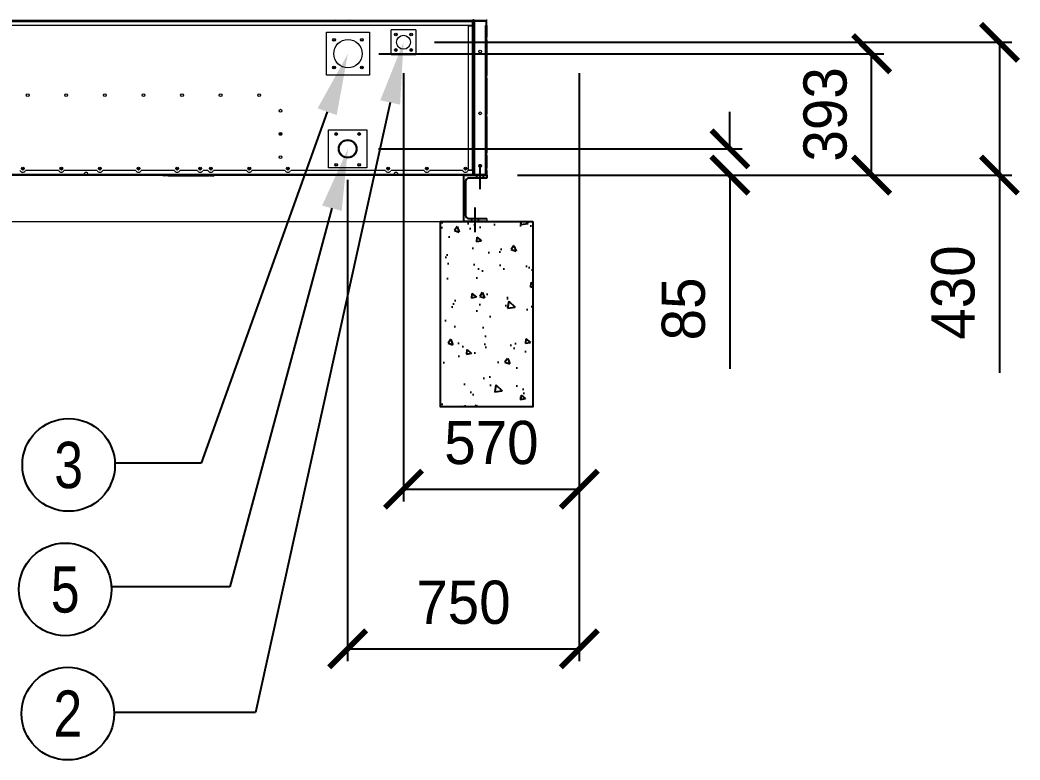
# Model space of a CAD drawing. Header units: millimetres. Extents: x 2557 to 34820, y 2099 to 24914.
# Drawn here: x 25539 to 28779, y 8168 to 10563 of the extents above; entities that cross this region are included whole.
import ezdxf
from ezdxf import colors
from ezdxf.entities.mleader import LeaderData, LeaderLine
from ezdxf.enums import TextEntityAlignment as Align
from ezdxf.math import Vec2, Vec3

# ---------------------------------------------------------------- set-up
doc = ezdxf.new("R2010")
doc.units = ezdxf.units.MM
doc.linetypes.add('CENTERX2', pattern=[4, 2.5, -0.5, 0.5, -0.5])
doc.layers.add('냉각탑_dim', color=1, linetype='Continuous')
doc.layers.add('냉각탑_text', color=3, linetype='Continuous')
doc.styles.add('HY울릉도L', font='')
doc.styles.get("Standard").update_dxf_attribs({"font": 'arial.ttf'})
doc.styles.get('HY울릉도L').set_extended_font_data('HY울릉도L')
doc.dimstyles.new('성지DIM', dxfattribs={"dimtxt": 3.5, "dimasz": 3, "dimexe": 1, "dimexo": 2.5, "dimgap": 2, "dimtad": 1, "dimdec": 0, "dimzin": 3, "dimdsep": 46, "dimtxsty": 'HY울릉도L', "dimblk": 'ARCHTICK', "dimcen": -2, "dimclrd": 256, "dimclre": 256, "dimclrt": 7, "dimadec": 0, "dimazin": 0, "dimtfac": 1, "dimtdec": 0, "dimtofl": 0, "dimtmove": 0, "dimatfit": 3, "dimfxl": 1, "dimtolj": 1, "dimtzin": 0, "dimlwe": -1, "dimarcsym": 0})

# ---------------------------------------------------------------- blocks, each defined once
blk = doc.blocks.new('_ArchTick')
at = {"color": 0, "linetype": 'ByBlock', "const_width": 0.15}
blk.add_lwpolyline([(-0.5, -0.5), (0.5, 0.5)], dxfattribs=at)
blk = doc.blocks.new('*D445')
at = {"layer": 'Defpoints', "color": 0, "transparency": 16777216}
for p in [(26600.7, 10146.4), (27051.1, 10061.4), (27839, 10061.4)]:
    blk.add_point(p, dxfattribs=at)
at = {"layer": '냉각탑_dim', "lineweight": -2, "transparency": 16777216}
for p, q in [((27839, 10146.4), (27839, 10266.4)), ((27839, 10061.4), (27839, 9434.8))]:
    blk.add_line(p, q, dxfattribs=at)
at = {"layer": '냉각탑_dim', "transparency": 16777216}
for p, q in [((26700.7, 10146.4), (27879, 10146.4)), ((27151.1, 10061.4), (27879, 10061.4))]:
    blk.add_line(p, q, dxfattribs=at)
at = {"layer": '냉각탑_dim', "lineweight": -2, "transparency": 16777216, "xscale": 120, "yscale": 120, "zscale": 120}
for p, rotation in [((27839, 10146.4), 270), ((27839, 10061.4), 90)]:
    blk.add_blockref('_ArchTick', p, dxfattribs=dict(at, rotation=rotation))
at = {"layer": '냉각탑_dim', "color": 7, "transparency": 16777216, "insert": (27689, 9628.1), "char_height": 140, "attachment_point": 5, "rotation": 90, "style": 'HY울릉도L'}
blk.add_mtext('\\A1;85', dxfattribs=at)
blk = doc.blocks.new('*D446')
at = {"layer": 'Defpoints', "color": 0, "transparency": 16777216}
for p in [(26601.6, 10454.4), (28298.1, 10454.4), (27051.1, 10061.4)]:
    blk.add_point(p, dxfattribs=at)
at = {"layer": '냉각탑_dim', "transparency": 16777216}
for p, q in [((26701.6, 10454.4), (28338.1, 10454.4)), ((27151.1, 10061.4), (28338.1, 10061.4))]:
    blk.add_line(p, q, dxfattribs=at)
at = {"layer": '냉각탑_dim', "lineweight": -2, "transparency": 16777216}
blk.add_line((28298.1, 10061.4), (28298.1, 10454.4), dxfattribs=at)
at = {"layer": '냉각탑_dim', "lineweight": -2, "transparency": 16777216, "xscale": 120, "yscale": 120, "zscale": 120}
for p, rotation in [((28298.1, 10454.4), 90), ((28298.1, 10061.4), 270)]:
    blk.add_blockref('_ArchTick', p, dxfattribs=dict(at, rotation=rotation))
at = {"layer": '냉각탑_dim', "color": 7, "transparency": 16777216, "insert": (28148.1, 10257.9), "char_height": 140, "attachment_point": 5, "rotation": 90, "style": 'HY울릉도L'}
blk.add_mtext('\\A1;393', dxfattribs=at)
blk = doc.blocks.new('*D447')
at = {"layer": 'Defpoints', "color": 0, "transparency": 16777216}
for p in [(26781.6, 10491.4), (27051.1, 10061.4), (28712.4, 10061.4)]:
    blk.add_point(p, dxfattribs=at)
at = {"layer": '냉각탑_dim', "transparency": 16777216}
for p, q in [((26881.6, 10491.4), (28752.4, 10491.4)), ((27151.1, 10061.4), (28752.4, 10061.4))]:
    blk.add_line(p, q, dxfattribs=at)
at = {"layer": '냉각탑_dim', "lineweight": -2, "transparency": 16777216}
for p, q in [((28712.4, 10491.4), (28712.4, 10061.4)), ((28712.4, 10061.4), (28712.4, 9421.4))]:
    blk.add_line(p, q, dxfattribs=at)
at = {"layer": '냉각탑_dim', "lineweight": -2, "transparency": 16777216, "xscale": 120, "yscale": 120, "zscale": 120}
for p, rotation in [((28712.4, 10491.4), 90), ((28712.4, 10061.4), 270)]:
    blk.add_blockref('_ArchTick', p, dxfattribs=dict(at, rotation=rotation))
at = {"layer": '냉각탑_dim', "color": 7, "transparency": 16777216, "insert": (28562.4, 9681.4), "char_height": 140, "attachment_point": 5, "rotation": 90, "style": 'HY울릉도L'}
blk.add_mtext('\\A1;430', dxfattribs=at)
blk = doc.blocks.new('*D441')
at = {"layer": 'Defpoints', "color": 0, "transparency": 16777216}
for p in [(26781.6, 10491.4), (27351.1, 10491.4), (27351.1, 9044.9)]:
    blk.add_point(p, dxfattribs=at)
at = {"layer": '냉각탑_dim', "transparency": 16777216}
for p, q in [((26781.6, 10391.4), (26781.6, 9004.9)), ((27351.1, 10391.4), (27351.1, 9004.9))]:
    blk.add_line(p, q, dxfattribs=at)
at = {"layer": '냉각탑_dim', "lineweight": -2, "transparency": 16777216}
blk.add_line((26781.6, 9044.9), (27351.1, 9044.9), dxfattribs=at)
at = {"layer": '냉각탑_dim', "lineweight": -2, "transparency": 16777216, "xscale": 120, "yscale": 120, "zscale": 120, "rotation": 180}
blk.add_blockref('_ArchTick', (26781.6, 9044.9), dxfattribs=at)
at = {"layer": '냉각탑_dim', "lineweight": -2, "transparency": 16777216, "xscale": 120, "yscale": 120, "zscale": 120}
blk.add_blockref('_ArchTick', (27351.1, 9044.9), dxfattribs=at)
at = {"layer": '냉각탑_dim', "color": 7, "transparency": 16777216, "insert": (27066.4, 9194.9), "char_height": 140, "attachment_point": 5, "style": 'HY울릉도L'}
blk.add_mtext('\\A1;570', dxfattribs=at)
blk = doc.blocks.new('*D442')
at = {"layer": 'Defpoints', "color": 0, "transparency": 16777216}
for p in [(26600.7, 10146.4), (27351.1, 10146.4), (27351.1, 8527.8)]:
    blk.add_point(p, dxfattribs=at)
at = {"layer": '냉각탑_dim', "transparency": 16777216}
for p, q in [((26600.7, 10046.4), (26600.7, 8487.8)), ((27351.1, 10046.4), (27351.1, 8487.8))]:
    blk.add_line(p, q, dxfattribs=at)
at = {"layer": '냉각탑_dim', "lineweight": -2, "transparency": 16777216}
blk.add_line((26600.7, 8527.8), (27351.1, 8527.8), dxfattribs=at)
at = {"layer": '냉각탑_dim', "lineweight": -2, "transparency": 16777216, "xscale": 120, "yscale": 120, "zscale": 120, "rotation": 180}
blk.add_blockref('_ArchTick', (26600.7, 8527.8), dxfattribs=at)
at = {"layer": '냉각탑_dim', "lineweight": -2, "transparency": 16777216, "xscale": 120, "yscale": 120, "zscale": 120}
blk.add_blockref('_ArchTick', (27351.1, 8527.8), dxfattribs=at)
at = {"layer": '냉각탑_dim', "color": 7, "transparency": 16777216, "insert": (26975.9, 8677.8), "char_height": 140, "attachment_point": 5, "style": 'HY울릉도L'}
blk.add_mtext('\\A1;750', dxfattribs=at)
blk = doc.blocks.new('2')
at = {"color": 7, "lineweight": 20}
for p, q in [((27005.4, 10561.4), (23496.8, 10561.4)), ((27005.4, 10558), (23496.8, 10558)), ((24319.6, 10546.4), (26268.6, 10546.4)), ((23528.7, 10061.4), (26973.5, 10061.4))]:
    blk.add_line(p, q, dxfattribs=at)
at = {"color": 7, "lineweight": 20, "ltscale": 0.000832431}
for p, q in [((25552.6, 10561.4), (25552.6, 10563.4)), ((25555.4, 10561.4), (25555.4, 10563.4)), ((26110.4, 10561.4), (26110.4, 10563.4)), ((26113.2, 10561.4), (26113.2, 10563.4)), ((26721.6, 10561.4), (26721.6, 10563.4)), ((26724.4, 10561.4), (26724.4, 10563.4))]:
    blk.add_line(p, q, dxfattribs=at)
at = {"color": 7, "lineweight": 20, "ltscale": 0.000833333}
for p, q in [((25822.6, 10561.4), (25822.6, 10563.4)), ((25826, 10561.4), (25826, 10563.4)), ((25844.2, 10561.4), (25844.2, 10563.4)), ((25847.6, 10561.4), (25847.6, 10563.4)), ((26977.1, 10563.4), (26977.1, 10561.4)), ((27003.7, 10561.4), (27003.7, 10563.4)), ((27003.7, 10544.4), (27003.7, 10546.4)), ((27005.1, 10546.4), (27005.1, 10544.4)), ((27005.1, 10544.4), (27007.1, 10544.4)), ((27049.1, 10546.4), (27051.1, 10546.4)), ((27049.1, 10545.6), (27051.1, 10545.6)), ((27051.1, 10545.6), (27049.1, 10545.6)), ((27009.1, 10211.4), (27007.1, 10211.4)), ((27009.1, 10206.4), (27007.1, 10206.4)), ((27003.7, 10076.4), (27003.7, 10078.4)), ((25746.4, 10063.4), (25746.4, 10061.4)), ((25759.9, 10063.4), (25759.9, 10061.4)), ((26015.6, 10059.4), (26015.6, 10061.4)), ((26155.6, 10059.4), (26155.6, 10061.4)), ((26750.4, 10063.4), (26750.4, 10061.4)), ((26763.9, 10063.4), (26763.9, 10061.4))]:
    blk.add_line(p, q, dxfattribs=at)
at = {"color": 7, "lineweight": 20, "ltscale": 0.000833334}
for p, q in [((26150.4, 10563.4), (26150.4, 10561.4)), ((26684.4, 10563.4), (26684.4, 10561.4)), ((27005.1, 10078.4), (27005.1, 10076.4))]:
    blk.add_line(p, q, dxfattribs=at)
at = {"color": 7, "lineweight": 20, "ltscale": 0.001149}
for p, q in [((26540.3, 10563.4), (26542.2, 10561.4)), ((26540.8, 10563.4), (26542.7, 10561.4)), ((26548, 10563.4), (26549.9, 10561.4)), ((26563.4, 10561.4), (26561.5, 10563.4)), ((26589.1, 10563.4), (26591, 10561.4)), ((26604.5, 10561.4), (26602.6, 10563.4)), ((26611.6, 10561.4), (26609.7, 10563.4))]:
    blk.add_line(p, q, dxfattribs=at)
at = {"color": 7, "lineweight": 20, "ltscale": 0.00083243}
for p, q in [((26728.8, 10561.4), (26728.8, 10563.4)), ((26734, 10561.4), (26734, 10563.4)), ((26798.6, 10561.4), (26798.6, 10563.4)), ((26803.8, 10561.4), (26803.8, 10563.4)), ((26804, 10561.4), (26804, 10563.4))]:
    blk.add_line(p, q, dxfattribs=at)
at = {"color": 7, "lineweight": 20, "ltscale": 0.000882011}
blk.add_line((27005.1, 10563.5), (27005.1, 10561.4), dxfattribs=at)
at = {"color": 7, "lineweight": 20, "ltscale": 0.001417}
for p, q in [((27005.4, 10561.4), (27005.4, 10558)), ((27003.7, 10544.4), (27007.1, 10544.4)), ((27003.7, 10078.4), (27007.1, 10078.4)), ((27005.4, 10061.4), (27005.4, 10064.8)), ((27047.7, 10063.1), (27051.1, 10063.1))]:
    blk.add_line(p, q, dxfattribs=at)
at = {"color": 7, "lineweight": 20, "ltscale": 0.003208}
blk.add_line((27007.1, 10566.2), (27007.1, 10558.5), dxfattribs=at)
at = {"color": 7, "lineweight": 20, "ltscale": 0.00337}
blk.add_line((27009.1, 10558.1), (27009.1, 10566.2), dxfattribs=at)
at = {"color": 7, "lineweight": 20, "ltscale": 0.000833944}
blk.add_line((27012.5, 10561.4), (27012.5, 10563.4), dxfattribs=at)
at = {"color": 7, "lineweight": 20, "ltscale": 0.014667}
for p, q in [((27047.7, 10561.4), (27012.5, 10561.4)), ((27047.7, 10063.1), (27012.5, 10063.1))]:
    blk.add_line(p, q, dxfattribs=at)
at = {"color": 7, "lineweight": 20, "ltscale": 0.000708334}
blk.add_line((27012.5, 10559.7), (27012.5, 10561.4), dxfattribs=at)
at = {"color": 7, "lineweight": 20, "ltscale": 0.000833304}
blk.add_line((27047.7, 10561.4), (27047.7, 10563.4), dxfattribs=at)
at = {"color": 7, "lineweight": 20, "ltscale": 0.002832}
blk.add_line((27051.1, 10558), (27051.1, 10564.8), dxfattribs=at)
at = {"color": 7, "lineweight": 20, "ltscale": 0.307}
blk.add_line((26268.6, 10546.4), (27005.4, 10546.4), dxfattribs=at)
at = {"color": 7, "lineweight": 20, "ltscale": 0.044444}
for p, q in [((26821.6, 10531.4), (26741.6, 10531.4)), ((26741.6, 10451.4), (26741.6, 10531.4)), ((26821.6, 10531.4), (26821.6, 10451.4)), ((26741.6, 10451.4), (26821.6, 10451.4))]:
    blk.add_line(p, q, dxfattribs=at)
at = {"color": 7, "lineweight": 20, "ltscale": 0.004833}
for p, q in [((26992.1, 10544.4), (27003.7, 10544.4)), ((27005.4, 10546.4), (27005.4, 10558)), ((27049.1, 10546.4), (27049.1, 10558)), ((27051.1, 10546.4), (27051.1, 10558)), ((26992.1, 10078.4), (27003.7, 10078.4)), ((27005.4, 10076.4), (27005.4, 10064.8)), ((26015.6, 10059.4), (26004, 10059.4)), ((26155.6, 10059.4), (26167.2, 10059.4))]:
    blk.add_line(p, q, dxfattribs=at)
at = {"color": 7, "lineweight": 20, "ltscale": 0.194167}
for p, q in [((26992.1, 10078.4), (26992.1, 10544.4)), ((27003.7, 10544.4), (27003.7, 10078.4)), ((27007.1, 10544.4), (27007.1, 10078.4))]:
    blk.add_line(p, q, dxfattribs=at)
at = {"color": 7, "lineweight": 20, "ltscale": 0.000708333}
for p, q in [((27005.4, 10559.4), (27007.1, 10559.4)), ((27005.4, 10558.5), (27007.1, 10558.5)), ((27005.4, 10064.3), (27007.1, 10064.3)), ((27005.4, 10063.4), (27007.1, 10063.4)), ((27012.5, 10063.1), (27012.5, 10061.4)), ((27049.1, 10063.1), (27049.1, 10061.4))]:
    blk.add_line(p, q, dxfattribs=at)
at = {"color": 7, "lineweight": 20, "ltscale": 0.000375}
for p, q in [((27007.1, 10558.5), (27007.1, 10559.4)), ((27007.1, 10558.5), (27007.1, 10559.4)), ((27007.1, 10064.3), (27007.1, 10063.4)), ((27007.1, 10064.3), (27007.1, 10063.4)), ((27007.1, 10064.3), (27007.1, 10063.4)), ((27007.1, 10064.3), (27007.1, 10063.4)), ((27007.1, 10064.3), (27007.1, 10063.4)), ((27007.1, 10064.3), (27007.1, 10063.4))]:
    blk.add_line(p, q, dxfattribs=at)
at = {"color": 7, "lineweight": 20, "ltscale": 0.005875}
for p, q in [((27007.1, 10544.4), (27007.1, 10558.5)), ((27049.1, 10559.7), (27049.1, 10545.6)), ((27007.1, 10064.3), (27007.1, 10078.4))]:
    blk.add_line(p, q, dxfattribs=at)
at = {"color": 7, "lineweight": 20, "ltscale": 0.2055}
blk.add_line((27009.1, 10064.8), (27009.1, 10558), dxfattribs=at)
at = {"color": 7, "lineweight": 20, "ltscale": 0.001131}
for p, q in [((27009.8, 10559.7), (27012.5, 10559.7)), ((27009.8, 10063.1), (27012.5, 10063.1))]:
    blk.add_line(p, q, dxfattribs=at)
at = {"color": 7, "lineweight": 20, "ltscale": 0.000414935}
for p, q in [((27010.8, 10559.7), (27010.1, 10560.4)), ((27008.1, 10214.4), (27008.8, 10215.1)), ((27010.8, 10063.1), (27010.1, 10062.4))]:
    blk.add_line(p, q, dxfattribs=at)
at = {"color": 7, "lineweight": 20, "ltscale": 0.01525}
for p, q in [((27012.5, 10559.7), (27049.1, 10559.7)), ((27049.1, 10061.4), (27012.5, 10061.4))]:
    blk.add_line(p, q, dxfattribs=at)
at = {"color": 7, "lineweight": 20, "ltscale": 0.206917}
blk.add_line((27012.5, 10063.1), (27012.5, 10559.7), dxfattribs=at)
at = {"color": 7, "lineweight": 20, "ltscale": 0.201042}
for p, q in [((27047.7, 10063.1), (27047.7, 10545.6)), ((27051.1, 10063.1), (27051.1, 10545.6))]:
    blk.add_line(p, q, dxfattribs=at)
at = {"color": 7, "lineweight": 20, "ltscale": 0.000583333}
blk.add_line((27049.1, 10545.6), (27047.7, 10545.6), dxfattribs=at)
at = {"color": 7, "lineweight": 20, "ltscale": 0.000332419}
blk.add_line((27049.1, 10546.4), (27049.1, 10545.6), dxfattribs=at)
at = {"color": 7, "lineweight": 20, "ltscale": 0.00033333}
blk.add_line((27051.1, 10545.6), (27051.1, 10546.4), dxfattribs=at)
at = {"color": 7, "lineweight": 20, "ltscale": 0.011892}
blk.add_line((27051.1, 10545.6), (27051.1, 10517.1), dxfattribs=at)
at = {"color": 7, "lineweight": 20, "ltscale": 0.058333}
for p, q in [((26531.6, 10384.4), (26531.6, 10524.4)), ((26531.6, 10524.4), (26671.6, 10524.4)), ((26671.6, 10524.4), (26671.6, 10384.4)), ((26671.6, 10384.4), (26531.6, 10384.4))]:
    blk.add_line(p, q, dxfattribs=at)
at = {"color": 7, "lineweight": 20, "ltscale": 0.003608}
for p, q in [((27051.1, 10517.1), (27051.1, 10508.4)), ((27051.1, 10499.8), (27051.1, 10508.4)), ((27051.1, 10392.1), (27051.1, 10383.4)), ((27051.1, 10374.8), (27051.1, 10383.4)), ((27051.1, 10267.1), (27051.1, 10258.4)), ((27051.1, 10249.8), (27051.1, 10258.4)), ((27051.1, 10142.1), (27051.1, 10133.4)), ((27051.1, 10124.8), (27051.1, 10133.4)), ((27051.1, 10092.1), (27051.1, 10083.4)), ((27051.1, 10074.8), (27051.1, 10083.4))]:
    blk.add_line(p, q, dxfattribs=at)
at = {"color": 7, "lineweight": 20, "ltscale": 0.044866}
for p, q in [((27051.1, 10499.8), (27051.1, 10392.1)), ((27051.1, 10374.8), (27051.1, 10267.1)), ((27051.1, 10249.8), (27051.1, 10142.1))]:
    blk.add_line(p, q, dxfattribs=at)
at = {"color": 7, "lineweight": 20, "ltscale": 0.051667}
blk.add_line((26538.7, 10208.4), (26662.7, 10208.4), dxfattribs=at)
at = {"color": 7, "lineweight": 20, "ltscale": 0.05}
for p, q in [((26538.7, 10084.4), (26538.7, 10208.4)), ((26662.7, 10208.4), (26662.7, 10084.4))]:
    blk.add_line(p, q, dxfattribs=at)
at = {"color": 7, "lineweight": 20, "ltscale": 2.97138e-06}
for p, q in [((27007.1, 10223), (27007.1, 10223)), ((27007.1, 10218), (27007.1, 10218)), ((27007.1, 10213), (27007.1, 10213)), ((27007.1, 10208), (27007.1, 10208))]:
    blk.add_line(p, q, dxfattribs=at)
at = {"color": 7, "lineweight": 20, "ltscale": 0.000833171}
for p, q in [((27007.1, 10208.2), (27009.1, 10208.2)), ((27007.1, 10206.4), (27009.1, 10206.4))]:
    blk.add_line(p, q, dxfattribs=at)
at = {"color": 7, "lineweight": 20, "ltscale": 0.000547189}
blk.add_line((27007.8, 10215.1), (27009.1, 10215.1), dxfattribs=at)
at = {"color": 7, "lineweight": 20, "ltscale": 0.003726}
blk.add_line((26378.6, 10195.3), (26387.5, 10195.3), dxfattribs=at)
at = {"color": 7, "lineweight": 20, "ltscale": 0.002875}
blk.add_line((26379.6, 10191.9), (26386.5, 10191.9), dxfattribs=at)
at = {"color": 7, "lineweight": 20, "ltscale": 0.000834318}
for p, q in [((27051.1, 10191.4), (27051.1, 10191.4)), ((27051.1, 10081.4), (27051.1, 10081.4))]:
    blk.add_line(p, q, dxfattribs=at)
at = {"color": 7, "lineweight": 20, "ltscale": 0.000834992}
blk.add_line((27051.1, 10188.2), (27051.1, 10188.2), dxfattribs=at)
at = {"color": 7, "lineweight": 20, "ltscale": 0.013616}
blk.add_line((27051.1, 10124.8), (27051.1, 10092.1), dxfattribs=at)
at = {"color": 7, "lineweight": 20, "ltscale": 0.044641}
for p, q in [((25664.2, 10076.4), (25557.1, 10076.4)), ((25789.2, 10076.4), (25682.1, 10076.4)), ((25914.2, 10076.4), (25807.1, 10076.4)), ((26039.2, 10076.4), (25932.1, 10076.4)), ((26273.2, 10076.4), (26166.1, 10076.4)), ((26398.2, 10076.4), (26291.1, 10076.4)), ((26723.2, 10076.4), (26416.1, 10076.4)), ((26848.2, 10076.4), (26741.1, 10076.4)), ((26973.2, 10076.4), (26866.1, 10076.4))]:
    blk.add_line(p, q, dxfattribs=at)
at = {"color": 7, "lineweight": 20, "ltscale": 0.023808}
blk.add_line((26114.2, 10076.4), (26057.1, 10076.4), dxfattribs=at)
at = {"color": 7, "lineweight": 20, "ltscale": 0.006725}
blk.add_line((26148.2, 10076.4), (26132.1, 10076.4), dxfattribs=at)
at = {"color": 7, "lineweight": 20, "ltscale": 0.00439}
blk.add_line((26662.7, 10084.4), (26538.7, 10084.4), dxfattribs=at)
at = {"color": 7, "lineweight": 20, "ltscale": 0.005987}
blk.add_line((27005.4, 10076.4), (26991.1, 10076.4), dxfattribs=at)
at = {"color": 7, "lineweight": 20, "ltscale": 0.000128159}
blk.add_line((27006.8, 10078.4), (27007.1, 10078.4), dxfattribs=at)
at = {"color": 1, "linetype": 'CENTERX2', "ltscale": 50}
for p, q in [((27030.1, 10016.4), (27030.1, 10096.4)), ((27013.6, 9876.4), (27013.6, 9956.4))]:
    blk.add_line(p, q, dxfattribs=at)
at = {"color": 7, "lineweight": 20, "ltscale": 0.001168}
blk.add_line((27051.1, 10076.4), (27051.1, 10073.6), dxfattribs=at)
at = {"color": 7, "lineweight": 20, "ltscale": 0.17433}
blk.add_line((25328, 10061.4), (25746.4, 10061.4), dxfattribs=at)
at = {"color": 7, "lineweight": 20, "ltscale": 0.171731}
blk.add_line((25334.1, 10064.8), (25746.3, 10064.8), dxfattribs=at)
at = {"color": 7, "lineweight": 20, "ltscale": 0.005698}
for p, q in [((25746.3, 10064.8), (25760, 10064.8)), ((26750.3, 10064.8), (26764, 10064.8))]:
    blk.add_line(p, q, dxfattribs=at)
at = {"color": 7, "lineweight": 20, "ltscale": 0.005614}
for p, q in [((25746.4, 10063.4), (25759.9, 10063.4)), ((25746.4, 10061.4), (25759.9, 10061.4)), ((26750.4, 10063.4), (26763.9, 10063.4)), ((26750.4, 10061.4), (26763.9, 10061.4))]:
    blk.add_line(p, q, dxfattribs=at)
at = {"color": 7, "lineweight": 20, "ltscale": 0.412719}
blk.add_line((25759.9, 10061.4), (26750.4, 10061.4), dxfattribs=at)
at = {"color": 7, "lineweight": 20, "ltscale": 0.412635}
blk.add_line((25760, 10064.8), (26750.3, 10064.8), dxfattribs=at)
at = {"color": 7, "lineweight": 20, "ltscale": 0.000833651}
for p, q in [((26017.6, 10059.4), (26017.6, 10061.4)), ((26153.6, 10059.4), (26153.6, 10061.4))]:
    blk.add_line(p, q, dxfattribs=at)
at = {"color": 7, "lineweight": 20, "ltscale": 0.056667}
blk.add_line((26017.6, 10059.4), (26153.6, 10059.4), dxfattribs=at)
at = {"color": 7, "lineweight": 20, "ltscale": 0.100651}
blk.add_line((26763.9, 10061.4), (27005.4, 10061.4), dxfattribs=at)
at = {"color": 7, "lineweight": 20, "ltscale": 0.100609}
blk.add_line((26764, 10064.8), (27005.4, 10064.8), dxfattribs=at)
at = {"color": 7, "lineweight": 20, "ltscale": 0.004083}
blk.add_line((26973.5, 10061.4), (26983.3, 10061.4), dxfattribs=at)
at = {"color": 7, "lineweight": 25, "ltscale": 0.125}
for p, q in [((26976.1, 10061.4), (27051.1, 10061.4)), ((27051.1, 9911.4), (26976.1, 9911.4))]:
    blk.add_line(p, q, dxfattribs=at)
at = {"ltscale": 25}
blk.add_line((26976.1, 10061.4), (26976.1, 9911.4), dxfattribs=at)
at = {"color": 7, "lineweight": 20, "ltscale": 0.026917}
blk.add_line((27047.9, 10061.4), (26983.3, 10061.4), dxfattribs=at)
at = {"color": 7, "lineweight": 25, "ltscale": 0.05125}
for p, q in [((27051.1, 10051.4), (26992.6, 10051.4)), ((26992.6, 9921.4), (27051.1, 9921.4))]:
    blk.add_line(p, q, dxfattribs=at)
at = {"color": 7, "lineweight": 20, "ltscale": 0.002958}
blk.add_line((27012.5, 10061.4), (27005.4, 10061.4), dxfattribs=at)
at = {"color": 7, "lineweight": 20, "ltscale": 0.000832339}
blk.add_line((27007.1, 10066.4), (27009.1, 10066.4), dxfattribs=at)
at = {"color": 7, "lineweight": 20, "ltscale": 0.000837582}
blk.add_line((27007.1, 10064.6), (27009.1, 10064.6), dxfattribs=at)
at = {"color": 7, "lineweight": 20, "ltscale": 0.000374986}
blk.add_line((27007.1, 10063.4), (27007.1, 10064.3), dxfattribs=at)
for p, q in [((27019.1, 10051.4), (27019.1, 10061.4)), ((27041.1, 10051.4), (27041.1, 10061.4)), ((27002.6, 9911.4), (27002.6, 9921.4)), ((27024.6, 9911.4), (27024.6, 9921.4))]:
    blk.add_line(p, q)
at = {"lineweight": 20}
for p in [(27049.1, 10061.4), (27051.1, 10063.1)]:
    blk.add_line(p, (27051.1, 10061.4), dxfattribs=at)
at = {"color": 7, "lineweight": 20, "ltscale": 0.00485}
blk.add_line((27051.1, 10074.8), (27051.1, 10063.1), dxfattribs=at)
at = {"color": 7, "lineweight": 20, "ltscale": 0.003775}
blk.add_line((27051.1, 10064.8), (27051.1, 10073.9), dxfattribs=at)
at = {"color": 7, "lineweight": 25, "ltscale": 0.008333}
blk.add_line((27051.1, 10061.4), (27051.1, 10051.4), dxfattribs=at)
at = {"color": 7, "lineweight": 25, "ltscale": 0.091667}
blk.add_line((26982.6, 10041.4), (26982.6, 9931.4), dxfattribs=at)
at = {"color": 7, "lineweight": 15, "ltscale": 0.0625}
blk.add_line((27051.1, 9921.4), (27051.1, 9911.4), dxfattribs=at)
at = {"lineweight": 5}
blk.add_line((23526.1, 9911.4), (26976.1, 9911.4), dxfattribs=at)
for centre in [(26556.6, 10499.4), (26646.6, 10499.4), (26556.6, 10409.4), (26646.6, 10409.4)]:
    blk.add_circle(centre, 4.5, dxfattribs=at)
at = {"color": 7, "lineweight": 20}
for centre, radius in [((26556.6, 10499.4), 3), ((26601.6, 10454.4), 46), ((26646.6, 10499.4), 3), ((26756.6, 10516.4), 4.5), ((26756.6, 10516.4), 3), ((26781.6, 10491.4), 22.5), ((26806.6, 10516.4), 4.5), ((26806.6, 10516.4), 3), ((26756.6, 10466.4), 4.5), ((26756.6, 10466.4), 3), ((26806.6, 10466.4), 4.5), ((26806.6, 10466.4), 3), ((27030.1, 10461.4), 4.5), ((26556.6, 10409.4), 3), ((26646.6, 10409.4), 3), ((25564.1, 10320.3), 4.5), ((25689.1, 10320.3), 4.5), ((25814.1, 10320.3), 4.5), ((25939.1, 10320.3), 4.5), ((26064.1, 10320.3), 4.5), ((26189.1, 10320.3), 4.5), ((26314.1, 10320.3), 4.5), ((26383.1, 10269.8), 4.5), ((27030.1, 10261.4), 4.5), ((26383.1, 10194.8), 4.5), ((26563.2, 10194.4), 4.5), ((26563.2, 10194.4), 3), ((26600.7, 10146.4), 30.2), ((26600.7, 10146.4), 27.3), ((26638.2, 10194.4), 4.5), ((26638.2, 10194.4), 3), ((26383.1, 10119.8), 4.5), ((25548.1, 10082.4), 4.5), ((25548.1, 10082.4), 3), ((25673.1, 10082.4), 4.5), ((25673.1, 10082.4), 3), ((25798.1, 10082.4), 4.5), ((25798.1, 10082.4), 3), ((25923.1, 10082.4), 4.5), ((25923.1, 10082.4), 3), ((26048.1, 10082.4), 4.5), ((26048.1, 10082.4), 3), ((26123.1, 10082.4), 4.5), ((26123.1, 10082.4), 3), ((26157.1, 10082.4), 4.5), ((26157.1, 10082.4), 3), ((26282.1, 10082.4), 4.5), ((26282.1, 10082.4), 3), ((26407.1, 10082.4), 4.5), ((26407.1, 10082.4), 3), ((26563.2, 10094.4), 4.5), ((26563.2, 10094.4), 3), ((26638.2, 10094.4), 4.5), ((26638.2, 10094.4), 3), ((26732.1, 10082.4), 4.5), ((26732.1, 10082.4), 3), ((26857.1, 10082.4), 4.5), ((26857.1, 10082.4), 3), ((26982.1, 10082.4), 4.5), ((26982.1, 10082.4), 3), ((27030.1, 10091.4), 4.5)]:
    blk.add_circle(centre, radius, dxfattribs=at)
for centre, radius, start, end in [((27012.5, 10558), 3.4, 90, 180), ((27047.7, 10558), 3.4, 0, 90), ((27003.7, 10558), 3.4, 0, 0.7721), ((27001.9, 10326.2), 5.2, 0, 0.6924), ((27010.5, 10216.8), 3.4, 180, 245.6843), ((27047.9, 10206.2), 5.2, 52.0246, 52.0532), ((25548.1, 10080.9), 10, 206.7437, 333.2563), ((25673.1, 10080.9), 10, 206.7437, 333.2563), ((25798.1, 10080.9), 10, 206.7437, 333.2563), ((25923.1, 10080.9), 10, 206.7437, 333.2563), ((26048.1, 10080.9), 10, 206.7437, 333.2563), ((26123.1, 10080.9), 10, 206.7437, 333.2563), ((26157.1, 10080.9), 10, 206.7437, 333.2563), ((26282.1, 10080.9), 10, 206.7437, 333.2563), ((26407.1, 10080.9), 10, 206.7437, 333.2563), ((26732.1, 10080.9), 10, 206.7437, 333.2563), ((26857.1, 10080.9), 10, 206.7437, 333.2563), ((26982.1, 10080.9), 10, 206.7437, 333.2563), ((27003.7, 10100), 3.4, 0, 0.2366), ((25762.7, 10062.5), 16.6, 171.9124, 179.4428), ((25753.1, 10063.3), 7, 12.3734, 167.6266), ((25743.5, 10062.5), 16.6, 0.5572, 8.0877), ((26004, 10062.8), 3.4, 204.3017, 270), ((26004, 10062.8), 1.4, 268.112, 270), ((26167.2, 10062.8), 3.4, 270, 335.6983), ((26167.2, 10062.8), 1.4, 270, 271.888), ((26766.7, 10062.5), 16.6, 171.9124, 179.4428), ((26757.1, 10063.3), 7, 12.3734, 167.6266), ((26747.5, 10062.5), 16.6, 0.5572, 8.0877), ((27003.7, 10064.8), 3.4, 299.9991, 335.6839), ((27012.5, 10064.8), 3.4, 180, 270), ((27047.7, 10064.8), 3.4, 294.3156, 330), ((27047.9, 10066.6), 5.2, 283.3156, 307.9754)]:
    blk.add_arc(centre, radius, start, end, dxfattribs=at)
at = {"color": 7, "lineweight": 25}
for centre, start, end in [((26992.6, 10041.4), 90, 180), ((26992.6, 9931.4), 180, 270)]:
    blk.add_arc(centre, 10, start, end, dxfattribs=at)
at = {"color": 7, "lineweight": 20}
for centre, major_axis, ratio, start_param, end_param in [((27003.7, 10373.3), (3.4, 0), 0.087156, 0, 0.009032), ((27003.7, 10223), (3.4, 0), 0.999969, 0, 0.017333), ((27003.7, 10218), (3.4, 0), 0.999969, 0, 0.015352), ((27003.7, 10218), (3.4, 0), 0.999969, 0, 0.015332), ((27003.7, 10213), (3.4, 0), 0.999969, 0, 0.013059), ((27003.7, 10213), (3.4, 0), 0.999969, 6.283185, 6.29622), ((27003.7, 10208), (3.4, 0), 0.999969, 6.283185, 6.293406), ((27003.7, 10182.8), (-3.4, 0), 0.999969, 3.125622, 3.141593), ((27003.7, 10177.8), (-3.4, 0), 0.999969, 3.125622, 3.141593), ((27003.7, 10172.8), (-3.4, 0), 0.999969, 3.131366, 3.141593)]:
    blk.add_ellipse(centre, major_axis=major_axis, ratio=ratio, start_param=start_param, end_param=end_param, dxfattribs=at)
for points in [[(27009.8, 10559.7), (27009.5, 10559.4), (27009.3, 10559.1), (27009.2, 10558.7), (27009.1, 10558.4), (27009.1, 10558)], [(27007.8, 10215.1), (27007.5, 10215.5), (27007.3, 10215.8), (27007.2, 10216.1), (27007.1, 10216.5), (27007.1, 10216.8)], [(25746.4, 10063.4), (25746.3, 10063.4), (25746.3, 10063.4), (25746.2, 10063.5), (25746.2, 10063.6), (25746.2, 10063.6)], [(25760.1, 10063.6), (25760.1, 10063.6), (25760, 10063.5), (25760, 10063.4), (25759.9, 10063.4), (25759.9, 10063.4)], [(26750.4, 10063.4), (26750.3, 10063.4), (26750.3, 10063.4), (26750.2, 10063.5), (26750.2, 10063.6), (26750.2, 10063.6)], [(26764.1, 10063.6), (26764.1, 10063.6), (26764, 10063.5), (26764, 10063.4), (26763.9, 10063.4), (26763.9, 10063.4)], [(27009.8, 10063.1), (27009.5, 10063.5), (27009.3, 10063.8), (27009.2, 10064.1), (27009.1, 10064.5), (27009.1, 10064.8)]]:
    blk.add_open_spline(points, degree=5, dxfattribs=at)
for points, knots in [([(25746.4, 10061.4), (25746.3, 10061.4), (25746.3, 10061.5), (25746.2, 10061.6), (25746.2, 10061.8), (25746.1, 10062.2), (25746.1, 10062.3), (25746.1, 10062.5), (25746.1, 10062.7)], [0, 0, 0, 0, 0, 0, 3.009, 3.009, 3.009, 4.870321, 4.870321, 4.870321, 4.870321, 4.870321, 4.870321]), ([(25760.1, 10062.7), (25760.1, 10062.3), (25760.1, 10062), (25760.1, 10061.7), (25760, 10061.5), (25759.9, 10061.4), (25759.9, 10061.4), (25759.9, 10061.4), (25759.9, 10061.4)], [0, 0, 0, 0, 0, 0, 3.956241, 3.956241, 3.956241, 4.866694, 4.866694, 4.866694, 4.866694, 4.866694, 4.866694]), ([(26750.4, 10061.4), (26750.3, 10061.4), (26750.3, 10061.5), (26750.2, 10061.6), (26750.2, 10061.8), (26750.1, 10062.2), (26750.1, 10062.3), (26750.1, 10062.5), (26750.1, 10062.7)], [0, 0, 0, 0, 0, 0, 3.009, 3.009, 3.009, 4.870321, 4.870321, 4.870321, 4.870321, 4.870321, 4.870321]), ([(26764.1, 10062.7), (26764.1, 10062.3), (26764.1, 10062), (26764.1, 10061.7), (26764, 10061.5), (26763.9, 10061.4), (26763.9, 10061.4), (26763.9, 10061.4), (26763.9, 10061.4)], [0, 0, 0, 0, 0, 0, 3.956241, 3.956241, 3.956241, 4.866694, 4.866694, 4.866694, 4.866694, 4.866694, 4.866694])]:
    blk.add_open_spline(points, degree=5, knots=knots, dxfattribs=at)

msp = doc.modelspace()

# ---------------------------------------------------------------- hatches: boundary and pattern name
h = msp.add_hatch()
h.set_pattern_fill('AR-CONC', color=4, angle=-90)
h.set_pattern_definition([(320, (-175082.38, 344691.42), (-15.939086, -182.18467), [19.05, -209.55]), (265, (-175082.38, 344691.42), (191.056845, 35.24342), [15.24, -167.64058]), (10.451445, (-175083.7, 344676.23), (175.11775, -146.94125), [16.19001, -178.090245]), (316.1842, (-175031.58, 344691.42), (-42.04233, -271.07904), [28.575, -314.325]), (6.63556, (-175035.08, 344668.83), (247.42612, -237.40413), [24.28502, -267.1356]), (261.18415, (-175031.58, 344691.42), (247.42612, -237.40413), [22.85997, -251.45973]), (291, (-175044.28, 344666.02), (-102.2652, -151.61439), [19.05, -209.55]), (236, (-175044.28, 344666.02), (184.18797, -61.80203), [15.24, -167.64]), (341.451445, (-175052.8, 344653.38), (81.92277, -213.41642), [16.19001, -178.08994]), (307.5, (-175082.38, 344691.416), (84.555039, -3.088603), [0, -165.608, 0, -170.18, 0, -168.275]), (277.5, (-175082.38, 344691.42), (100.180575, -66.819663), [0, -97.028, 0, -161.798, 0, -64.135]), (237.5, (-175082.38, 344748.06), (-5.728744, -135.590595), [0, -63.5, 0, -198.12, 0, -262.89]), (227.5, (-175082.38, 344773.46), (25.42649, -148.12918), [0, -82.55, 0, -131.572, 0, -186.69])])
h.paths.add_polyline_path([(26901.1, 9911.5), (26901.1, 9311.5), (27201.1, 9311.3), (27201.1, 9911.3)])

# ---------------------------------------------------------------- linework, layer by layer
at = {"ltscale": 500, "elevation": 0}
msp.add_lwpolyline([(27201.1, 9911.4), (27201.1, 9311.4), (26901.1, 9311.4), (26901.1, 9911.4)], close=True, dxfattribs=at)
at = {"layer": '냉각탑_dim', "linetype": 'ByBlock', "lineweight": -3}
for centre in [(25696.8, 9123.1), (25685.7, 8720.3), (25694.1, 8318.1)]:
    msp.add_circle(centre, 150, dxfattribs=at)

# ---------------------------------------------------------------- block references
msp.add_blockref('2', (0, 0))

# ---------------------------------------------------------------- texts
at = {"layer": '냉각탑_text', "width": 0.8}
for s, p in [('3', (25696.8, 9123.1)), ('5', (25685.7, 8720.3)), ('2', (25694.1, 8318.1))]:
    msp.add_text(s, height=150, dxfattribs=at).set_placement(p, align=Align.MIDDLE_CENTER)

# ---------------------------------------------------------------- dimensions: what is measured, and where the dimension line sits
at = {"layer": '냉각탑_dim'}
for base, p1, picture, middle in [((28712.4, 10061.4), (26781.6, 10491.4), '*D447', (28562.4, 9681.4)), ((27839, 10061.4), (26600.7, 10146.4), '*D445', (27689, 9628.1))]:
    dim = msp.add_linear_dim(base=base, p1=p1, p2=(27051.1, 10061.4), angle=90, dimstyle='성지DIM', override={"dimscale": 40}, dxfattribs=at)
    dim.commit()
    dim.dimension.update_dxf_attribs({"geometry": picture, "text_midpoint": middle})
dim = msp.add_linear_dim(base=(28298.1, 10454.4), p1=(27051.1, 10061.4), p2=(26601.6, 10454.4), angle=90, dimstyle='성지DIM', override={"dimscale": 40}, dxfattribs=at)
dim.commit()
dim.dimension.update_dxf_attribs({"geometry": '*D446', "text_midpoint": (28298.1, 10257.9), "dimtype": 160})
for base, p1, p2, picture, middle in [((27351.121624, 9044.8709045), (26781.621624, 10491.4290247), (27351.121624, 10491.4290247), '*D441', (27066.371624, 9194.8709045)), ((27351.1, 8527.8), (26600.7, 10146.4), (27351.1, 10146.4), '*D442', (26975.9, 8677.8))]:
    dim = msp.add_linear_dim(base=base, p1=p1, p2=p2, dimstyle='성지DIM', override={"dimscale": 40}, dxfattribs=at)
    dim.commit()
    dim.dimension.update_dxf_attribs({"geometry": picture, "text_midpoint": middle})

# ---------------------------------------------------------------- leaders
at = {"layer": '냉각탑_dim', "lineweight": -3}
ml = msp.add_multileader_mtext('Standard', dxfattribs=at)
ml.set_content('')
ml.set_leader_properties(color=256)
ml.build(insert=Vec2(0, 0))
ml.multileader.update_dxf_attribs({"text_right_attachment_type": 6, "dogleg_length": 5, "arrow_head_size": 199.5, "scale": 30})
ctx = ml.context
ctx.base_point, ctx.scale, ctx.char_height, ctx.arrow_head_size, ctx.landing_gap_size, ctx.plane_origin = Vec3(25844.1, 8321.3), 30, 7.18, 199.5, 3.59, Vec3(25865.6, 9185.4)
ctx.right_attachment, ctx.text_align_type = 6, 2
notes = []
notes.append((ctx, [(0, (1, 1, 0), (26301.6, 8321.3), (-1, 0), 457.5, [(0, [(26781.6, 10491.4)], 0, [])])]))
ctx.mtext, ml.multileader.dxf.content_type = None, 0
ml = msp.add_multileader_mtext('Standard', dxfattribs=at)
ml.set_content('')
ml.set_leader_properties(color=256)
ml.build(insert=Vec2(0, 0))
ml.multileader.update_dxf_attribs({"text_right_attachment_type": 6, "dogleg_length": 5, "arrow_head_size": 199.5, "scale": 30})
ctx = ml.context
ctx.base_point, ctx.scale, ctx.char_height, ctx.arrow_head_size, ctx.landing_gap_size, ctx.plane_origin = Vec3(25846.7, 9128.4), 30, 7.18, 199.5, 3.59, Vec3(25467.3, 8737)
ctx.right_attachment, ctx.text_align_type = 6, 2
notes.append((ctx, [(0, (1, 1, 0), (26126.2, 9128.4), (-1, 0), 279.5, [(0, [(26601.6, 10454.4)], 0, [])])]))
ctx.mtext, ml.multileader.dxf.content_type = None, 0
ml = msp.add_multileader_mtext('Standard', dxfattribs=at)
ml.set_content('')
ml.set_leader_properties(color=256)
ml.build(insert=Vec2(0, 0))
ml.multileader.update_dxf_attribs({"text_right_attachment_type": 6, "dogleg_length": 5, "arrow_head_size": 199.5, "scale": 30})
ctx = ml.context
ctx.base_point, ctx.scale, ctx.char_height, ctx.arrow_head_size, ctx.landing_gap_size, ctx.plane_origin = Vec3(25835.5, 8728.1), 30, 7.18, 199.5, 3.59, Vec3(26458, 8449)
ctx.right_attachment, ctx.text_align_type = 6, 2
notes.append((ctx, [(0, (1, 1, 0), (26219, 8728.1), (-1, 0), 383.5, [(0, [(26601.6, 10146.7)], 0, [])])]))
ctx.mtext, ml.multileader.dxf.content_type = None, 0
for ctx, leaders in notes:
    for number, flags, end, landing, length, lines in leaders:
        leader = LeaderData()
        leader.index, (leader.has_last_leader_line, leader.has_dogleg_vector, leader.attachment_direction) = number, flags
        leader.last_leader_point, leader.dogleg_vector, leader.dogleg_length = Vec3(end), Vec3(landing), length
        for number, points, colour, breaks in lines:
            line = LeaderLine()
            line.index, line.vertices, line.color, line.breaks = number, Vec3.list(points), colors.encode_raw_color(colour), breaks
            leader.lines.append(line)
        ctx.leaders.append(leader)

doc.saveas('drawing.dxf')
